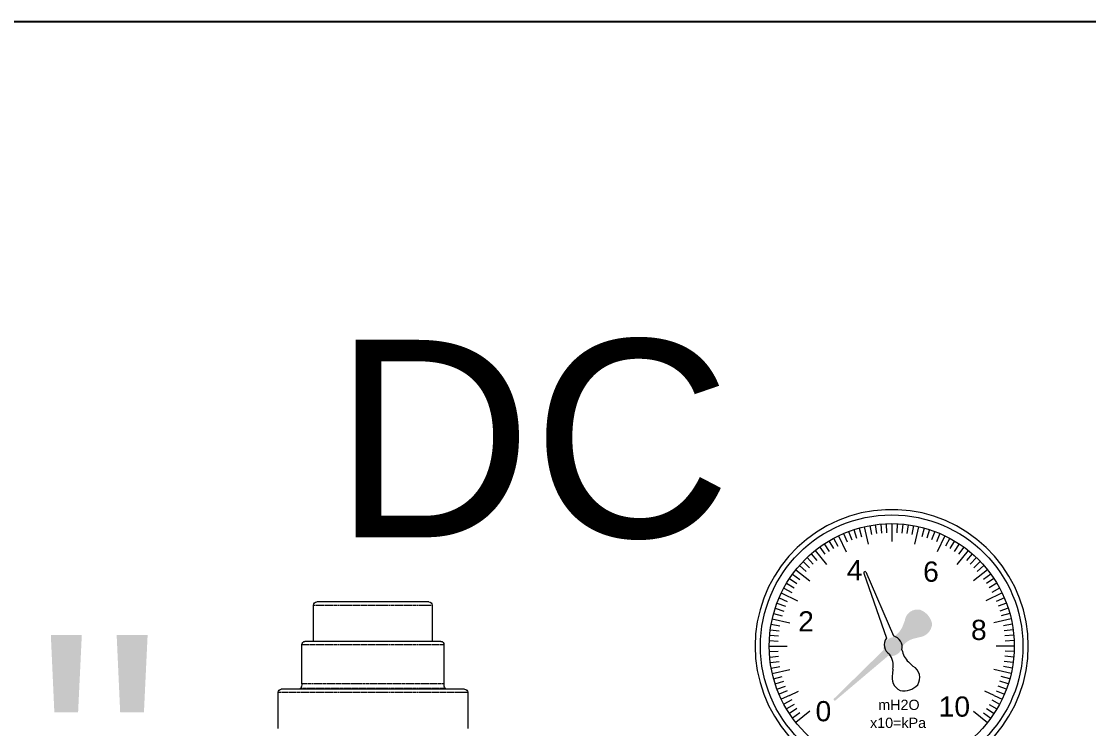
# Model space of a CAD drawing. Extents: x -6531732 to 89637, y -8915 to 32458.
# Drawn here: x 10455 to 10995, y 31431 to 31789 of the extents above; entities that cross this region are included whole.
import ezdxf

# ---------------------------------------------------------------- set-up
doc = ezdxf.new("R2010")
doc.units = 0
doc.linetypes.add('PHANTOM', pattern=[2.5, 1.25, -0.25, 0.25, -0.25, 0.25, -0.25])
doc.layers.add('SAN-MC-TEXT', color=7, linetype='Continuous')
doc.layers.add('SAN-MC-VALVE', color=7, linetype='Continuous', lineweight=5)
doc.styles.get("Standard").update_dxf_attribs({"font": 'arial.ttf'})

# ---------------------------------------------------------------- blocks, each defined once
blk = doc.blocks.new('aaaqww')
at = {"color": 7, "linetype": 'PHANTOM', "lineweight": 5}
for p, q in [((-386939.6089383732, 108437.1108803245), (-386819.6089410554, 108437.1108803245)), ((-386925.3112555813, 108434.5325026008), (-386879.6089397143, 108434.5325026008)), ((-386879.6089397143, 108434.5325026008), (-386833.9066238474, 108434.5325026008)), ((-386834.6089379262, 108431.7156764957), (-386924.6089415024, 108431.7156764957)), ((-386924.6089415024, 108406.8810436222), (-386834.6089379262, 108406.8810436222)), ((-386917.1089412044, 108381.8810376617), (-386842.1089382242, 108381.8810376617))]:
    blk.add_line(p, q, dxfattribs=at)
at = {"color": 7, "linetype": 'Continuous', "lineweight": 5}
for p, q in [((-386821.6089413832, 108435.1108762714), (-386937.6089380454, 108435.1108762714)), ((-386836.608938254, 108404.881039569), (-386922.6089411746, 108404.881039569)), ((-386844.108938552, 108379.8810634109), (-386915.1089408766, 108379.8810634109))]:
    blk.add_line(p, q, dxfattribs=at)
for centre, radius, start, end in [((-386937.6089397143, 108437.1108779403), 2, 180, 270), ((-386930.6089397143, 108431.7156657019), 6, 0, 27.99999999938485), ((-386828.6089397143, 108431.7156657019), 5.999999999999996, 152.0000000006152, 180), ((-386821.6089397143, 108437.1108779403), 2.000000000000057, 270, 0), ((-386922.6089397143, 108406.8810491236), 2, 180, 270), ((-386836.6089397143, 108406.8810491236), 2.000000000000028, 270, 0), ((-386915.1089397143, 108381.8810491236), 2, 180, 270), ((-386844.1089397143, 108381.8810491236), 2, 270, 0)]:
    blk.add_arc(centre, radius, start, end, dxfattribs=at)
for points in [[(-386939.6089383732, 108460.1108822318), (-386939.6089383732, 108437.1108803245)], [(-386819.6089410554, 108437.1108803245), (-386819.6089410554, 108460.1108822318)], [(-386925.618785746, 108435.1108762714), (-386925.3112555813, 108434.5325026008)], [(-386833.9066238474, 108434.5325026008), (-386833.5990936827, 108435.1108762714)], [(-386924.6089415025, 108431.7156764957), (-386924.6089415025, 108406.8810436221)], [(-386834.6089379262, 108406.8810436221), (-386834.6089379262, 108431.7156764957)], [(-386917.1089412044, 108404.881039569), (-386917.1089412044, 108381.8810376617)], [(-386842.1089382242, 108381.8810376617), (-386842.1089382242, 108404.881039569)]]:
    blk.add_open_spline(points, degree=1, dxfattribs=at)

msp = doc.modelspace()

# ---------------------------------------------------------------- hatches: boundary and pattern name
at = {"layer": 'SAN-MC-VALVE', "lineweight": 5}
h = msp.add_hatch(color=1, dxfattribs=at)
edge = h.paths.add_edge_path()
edge.add_arc((10897.53139068732, 31471.4353824086), 5.955505315338429, 98.35163356997812, 186.7188201893721)
edge.add_line((10891.61678609798, 31470.7386063836), (10866.45262146612, 31446.02991713494))
edge.add_arc((10866.90156800101, 31445.66139354887), 0.5808292187517817, 140.6186916273298, 317.9807901528094)
edge.add_line((10867.33307783852, 31445.27259824382), (10894.03303091075, 31467.84548179413))
edge.add_arc((10895.4418867583, 31473.32065727147), 5.653531761010452, 255.5698678086464, 348.5336551737311)
edge.add_arc((10909.37810172686, 31466.85633852197), 9.9501271260383, 101.13210162882962, 147.5393128187405, ccw=False)
edge.add_line((10907.45701340387, 31476.6192504629), (10909.58309033197, 31477.19176160339))
edge.add_arc((10908.90860115538, 31484.51859021144), 7.357808992478273, 275.2596790204545, 355.2628590405948)
edge.add_arc((10906.82338809023, 31482.12916488344), 9.58495558168273, 10.71324867650361, 69.22131717704511)
edge.add_arc((10908.76968798587, 31484.84038651971), 6.417210999048554, 76.90383773214947, 172.4916163666246)
edge.add_line((10902.40749975095, 31485.67893155435), (10901.19974166049, 31482.54802805771))
edge.add_arc((10890.01760867784, 31487.68017158894), 12.30361716720923, 302.710224159159, 335.3468050629443, ccw=False)

# ---------------------------------------------------------------- linework, layer by layer
at = {"layer": 'SAN-MC-TEXT'}
msp.add_lwpolyline([(8975.474475155805, 31789.13829842167), (11478.61007941816, 31789.13829842167, -0.414213562373095), (11545.27674546394, 31722.47163241314)], format="xyb", dxfattribs=at)
at = {"layer": 'SAN-MC-VALVE', "lineweight": 5}
for p, q in [((10871.37251426825, 31529.75110226827), (10873.1525355334, 31525.58653542823)), ((10873.95652314076, 31530.78762267301), (10875.54790956328, 31526.54738893317)), ((10876.58443351636, 31531.70716826389), (10877.98398015449, 31527.39980688835)), ((10879.25095294962, 31532.5078871991), (10880.45584117422, 31528.14207261013)), ((10883.97077818761, 31524.33767679198), (10881.95071158359, 31533.18816688428)), ((10884.67827228258, 31533.74663740447), (10885.4869613553, 31529.29039293485)), ((10887.42814210603, 31534.18217401536), (10888.03608832309, 31529.69413500795)), ((10890.19478348443, 31534.49389961133), (10890.6007623429, 31529.98310435148)), ((10892.97262442658, 31534.68118642973), (10893.17581852326, 31530.15671909372)), ((10895.75607088754, 31534.74365730821), (10895.75607088754, 31525.66556036057)), ((10898.5395173485, 31534.68118642973), (10898.33632317731, 31530.15671909372)), ((10901.31735829065, 31534.49389961133), (10900.91137935767, 31529.98310435148)), ((10904.08399959454, 31534.18217401536), (10903.47605337748, 31529.69413500795)), ((10906.833869418, 31533.74663740447), (10906.02518034527, 31529.29039293485)), ((10907.54136358747, 31524.33767679198), (10909.56143019149, 31533.18816688428)), ((10912.26118875096, 31532.5078871991), (10911.05630052636, 31528.14207261013)), ((10914.92770818422, 31531.70716826389), (10913.52816162059, 31527.39980688835)), ((10917.55561855981, 31530.78762267301), (10915.9642322118, 31526.54738893317)), ((10920.13962750683, 31529.75110226827), (10918.35960616717, 31525.58653542823)), ((10861.57802460143, 31524.48046260098), (10864.07305230746, 31520.70065713072)), ((10863.93542957852, 31525.96171831763), (10866.25836466799, 31522.07377986567)), ((10866.35691707382, 31527.33571795332), (10868.50308140168, 31523.3474763255)), ((10868.83761060784, 31528.59969439967), (10872.77644922385, 31520.42061169217)), ((10922.67453109274, 31528.59969439967), (10918.73569247672, 31520.42061169217)), ((10925.15522462675, 31527.33571795332), (10923.00906029889, 31523.3474763255)), ((10927.57671219656, 31525.96171831763), (10925.25377703259, 31522.07377986567)), ((10929.93411709914, 31524.48046260098), (10927.43908939311, 31520.70065713072)), ((10854.93707751284, 31519.42403285815), (10857.91690019319, 31516.01335126957)), ((10857.07431358645, 31521.20832505221), (10862.73441438923, 31514.110783055)), ((10859.28944965253, 31522.89493382028), (10861.95154537806, 31519.23087338502)), ((10934.43782811413, 31521.20832505221), (10928.77772731135, 31514.110783055)), ((10932.22269204805, 31522.89493382028), (10929.56059632251, 31519.23087338502)), ((10936.57506418774, 31519.42403285815), (10933.59524150739, 31516.01335126957)), ((10849.03497365663, 31513.52192901125), (10852.44565529177, 31510.54210623311)), ((10850.91335584769, 31515.57696110154), (10854.18691394279, 31512.44711916479)), ((10852.88204533408, 31517.54565062518), (10856.01188731739, 31514.27209260924)), ((10938.6300963665, 31517.54565062518), (10935.50025438318, 31514.27209260924)), ((10940.59878585288, 31515.57696110154), (10937.32522775779, 31512.44711916479)), ((10942.47716804395, 31513.52192901125), (10939.0664864088, 31510.54210623311)), ((10845.56407270381, 31509.16955687156), (10849.22813308785, 31506.50746113206)), ((10847.25068149516, 31511.38469291436), (10854.34822340855, 31505.72459204639)), ((10881.63474192271, 31509.71834838907), (10893.06173754284, 31476.6752502467)), ((10882.65858796785, 31510.26650395761), (10896.63148266623, 31477.88575780629)), ((10944.26146035442, 31511.38469291436), (10937.16391829202, 31505.72459204639)), ((10945.94806899676, 31509.16955687156), (10942.28400861273, 31506.50746113206)), ((10842.49728826234, 31504.5235769642), (10846.38522659788, 31502.20064187473)), ((10843.97854385326, 31506.88098193663), (10847.7583493794, 31504.38595420732)), ((10947.53359784732, 31506.88098193663), (10943.75379232118, 31504.38595420732)), ((10949.01485358724, 31504.5235769642), (10945.1269151027, 31502.20064187473)), ((10839.85931207786, 31499.62139592557), (10848.03839479933, 31495.68255728627)), ((10841.12328847299, 31502.1020894363), (10845.1115301753, 31499.95592509913)), ((10951.65282962272, 31499.62139592557), (10943.47374690125, 31495.68255728627)), ((10950.38885322759, 31502.1020894363), (10946.40061152527, 31499.95592509913)), ((10836.7518382276, 31491.87457296582), (10841.05919962177, 31490.47502642548)), ((10837.67138374398, 31494.50248331348), (10841.91161756763, 31492.91109695616)), ((10838.70790419528, 31497.08649225118), (10842.87247111449, 31495.30647095809)), ((10952.80423750529, 31497.08649225118), (10948.63967058608, 31495.30647095809)), ((10953.8407579566, 31494.50248331348), (10949.60052413294, 31492.91109695616)), ((10954.76030347297, 31491.87457296582), (10950.45294215331, 31490.47502642548)), ((10835.27083960721, 31486.50829496844), (10844.12132976005, 31484.48822836442)), ((10835.95111933896, 31489.20805353722), (10840.31693396518, 31488.00316525674)), ((10956.24130209336, 31486.50829496844), (10947.39081201503, 31484.48822836442)), ((10955.56102236161, 31489.20805353722), (10951.19520788441, 31488.00316525674)), ((10834.27683254132, 31481.03086432027), (10838.76487148354, 31480.42291813115)), ((10834.71236911962, 31483.78073424151), (10839.1686135287, 31482.97204510825)), ((10956.79977258096, 31483.78073424151), (10952.34352817187, 31482.97204510825)), ((10957.23530930827, 31481.03086432027), (10952.74727021704, 31480.42291813115)), ((10833.96510688016, 31478.26422305828), (10838.4759021307, 31477.85824412065)), ((10957.54703482041, 31478.26422305828), (10953.03623956988, 31477.85824412065)), ((10833.71534918795, 31472.70293563189), (10842.79344615886, 31472.70293563189)), ((10833.77781999657, 31475.48638208354), (10838.30228736052, 31475.28318801945)), ((10957.79679251263, 31472.70293563189), (10948.71869554171, 31472.70293563189)), ((10957.73432170401, 31475.48638208354), (10953.20985434005, 31475.28318801945)), ((10833.77781999657, 31469.91948917093), (10838.30228736052, 31470.12268323968)), ((10833.96510688016, 31467.14164822879), (10838.4759021307, 31467.54762713848)), ((10834.27683254132, 31464.3750069668), (10838.76487148354, 31464.98295315592)), ((10957.23530930827, 31464.3750069668), (10952.74727021704, 31464.98295315592)), ((10957.54703482041, 31467.14164822879), (10953.03623956988, 31467.54762713848)), ((10957.73432170401, 31469.91948917093), (10953.20985434005, 31470.12268323968)), ((10834.71236911962, 31461.62513701761), (10839.1686135287, 31462.43382615088)), ((10835.27083960721, 31458.89757631863), (10844.12132976005, 31460.91764292265)), ((10896.40490656147, 31460.99068643576), (10896.17228952596, 31458.80119758709)), ((10904.19108127603, 31464.68924518725), (10906.6758768017, 31462.433801238)), ((10956.24130209336, 31458.89757631863), (10947.39081201503, 31460.91764292265)), ((10956.79977258096, 31461.62513701761), (10952.34352817187, 31462.43382615088)), ((10835.95111933896, 31456.19781774985), (10840.31693396518, 31457.40270600239)), ((10836.7518382276, 31453.53129829331), (10841.05919962177, 31454.93084483365)), ((10954.76030347297, 31453.53129829331), (10950.45294215331, 31454.93084483365)), ((10955.56102236161, 31456.19781774985), (10951.19520788441, 31457.40270600239)), ((10837.67138374398, 31450.90338797359), (10841.91161756763, 31452.49477430763)), ((10842.87247111449, 31450.09940033363), (10838.70790419528, 31448.31937903589)), ((10843.94714524398, 31447.73435214119), (10848.52857274363, 31449.94230670439)), ((10947.5649964566, 31447.73435214119), (10942.98356903145, 31449.94230670439)), ((10948.63967058608, 31450.09940033363), (10952.80423750529, 31448.31937903589)), ((10953.8407579566, 31450.90338797359), (10949.60052413294, 31452.49477430763)), ((10843.94714524398, 31447.73435214119), (10839.86378890822, 31445.77518099504)), ((10845.1095410938, 31445.45364286801), (10841.12207648704, 31443.30603431495)), ((10846.37980317125, 31443.21430870382), (10842.49397066781, 31440.88784768297)), ((10945.13233867834, 31443.21430870382), (10949.01817103276, 31440.88784768297)), ((10946.40260060677, 31445.45364286801), (10950.39006521354, 31443.30603431495)), ((10947.5649964566, 31447.73435214119), (10951.64835279236, 31445.77518099504)), ((10847.6946970577, 31441.11655739652), (10843.93973303387, 31438.58375810603)), ((10849.22813308785, 31438.89841012242), (10845.56407270381, 31436.23631438757)), ((10854.33728014479, 31439.69500640923), (10847.25068149516, 31434.02117837271)), ((10937.17486155579, 31439.69500640923), (10944.26146035442, 31434.02117837271)), ((10942.28400861273, 31438.89841012242), (10945.94806899676, 31436.23631438757)), ((10943.81744464288, 31441.11655739652), (10947.57240874121, 31438.58375810603))]:
    msp.add_line(p, q, dxfattribs=at)
msp.add_lwpolyline([(10947.84931918034, 31427.19043518001), (10951.71931621978, 31432.04325789636), (10955.13873000989, 31437.22344844653), (10958.08002961228, 31442.68929897392), (10960.51953335652, 31448.39680162775), (10962.43759964952, 31454.30000301035), (10963.81878559837, 31460.35137394028), (10964.65197068999, 31466.5021924307), (10964.93044634709, 31472.70293563189), (10964.65197068999, 31478.90367885636), (10963.81878559837, 31485.05449731419), (10962.43759964952, 31491.10586827671), (10960.51953335652, 31497.00906963138), (10958.08002961228, 31502.7165723178), (10955.13873000989, 31508.1824228126), (10951.71931621978, 31513.36261336277), (10947.84931918034, 31518.21543608377), (10943.5598980392, 31522.70181893422), (10938.88558847258, 31526.78564013498), (10933.86402552376, 31530.43401922616), (10928.53563969383, 31533.61758159058), (10922.94333202193, 31536.31069502378), (10917.13212852726, 31538.49167618485), (10911.14881751487, 31540.14296506582), (10905.04157324681, 31541.25126652004), (10898.85956746886, 31541.80765710822), (10892.65257423172, 31541.80765710822), (10886.47056860278, 31541.25126652004), (10880.3633241857, 31540.14296506582), (10874.38001317332, 31538.49167618485), (10868.56880967865, 31536.31069502378), (10862.97650208125, 31533.61758159058), (10857.64811617682, 31530.43401922616), (10852.6265533025, 31526.78564013498), (10847.95224373588, 31522.70181893422), (10843.66282252023, 31518.21543608377), (10839.7928255553, 31513.36261336277), (10836.37341169069, 31508.1824228126), (10833.4321121628, 31502.7165723178), (10830.99260841856, 31497.00906963138), (10829.07454205105, 31491.10586827671), (10827.6933561022, 31485.05449731419), (10826.86017108509, 31478.90367885636), (10826.58169535348, 31472.70293563189), (10826.86017108509, 31466.5021924307), (10827.6933561022, 31460.35137394028), (10829.07454205105, 31454.30000301035), (10830.99260841856, 31448.39680162775), (10833.4321121628, 31442.68929897392), (10836.37341169069, 31437.22344844653), (10839.7928255553, 31432.04325789636), (10843.66282252023, 31427.19043518001)], dxfattribs=at)
for radius in [66.470045810688, 62.04072168085218]:
    msp.add_circle((10895.75607088754, 31472.70293563189), radius, dxfattribs=at)
for centre, radius, start, end in [((10882.22992574224, 31509.83691139663), 0.6068781151516965, 45.06210777205501, 191.2660733201439), ((10897.6605930681, 31473.38694540834), 5.653531761010457, 144.4342164739039, 237.3980048126202), ((10895.14871430943, 31472.11779095283), 5.955505315338437, 347.2159821496903, 75.58316984415914), ((10913.0100048835, 31473.26861473317), 12.30361716720923, 191.5745727076178, 224.2111548127556), ((10886.60605122695, 31462.719114875), 9.950127126038309, 349.9964508241687, 36.40366171593529), ((10903.59968086133, 31456.80196175868), 6.417210999048558, 325.7681864336066, 61.3559659929833), ((10903.24944314906, 31456.78842577203), 7.357808992478281, 164.1240280661681, 244.1272083039226), ((10901.77263637433, 31459.59493762398), 9.584955581682733, 259.5775975889252, 318.0856668195778)]:
    msp.add_arc(centre, radius, start, end, dxfattribs=at)

# ---------------------------------------------------------------- block references
at = {"xscale": -0.8, "yscale": 0.8, "zscale": 0.8, "rotation": 180}
msp.add_blockref('aaaqww', (320136.7354172298, 118199.0024844745, 4731.769763824341), dxfattribs=at)

# ---------------------------------------------------------------- texts
at = {"layer": 'SAN-MC-TEXT', "attachment_point": 3}
for s, insert, char_height, width in [('DC', (10814.58308416557, 31627.84212784936, 1427.282663186685), 100, 628.7659017247548), ("CR{\\A1;4\\H1.00002x;''}", (10527.77005194615, 31478.40477029756), 125, 851.044711425485)]:
    msp.add_mtext(s, dxfattribs=dict(at, insert=insert, char_height=char_height, width=width))
at = {"layer": 'SAN-MC-VALVE', "lineweight": 5, "attachment_point": 1}
for s, insert, char_height, width in [('{\\fArial|b0|i0|c0|p34;4}', (10873.01151943753, 31516.28393351151), 10.226160893952, 27.18803831472784), ('{\\fArial|b0|i0|c0|p34;6}', (10911.6672019417, 31515.5647690413), 10.226160893952, 27.18803831472784), ('{\\fArial|b0|i0|c0|p34;2}', (10848.40175238798, 31490.3741047909), 10.226160893952, 27.18803831472784), ('{\\fArial|b0|i0|c0|p34;8}', (10935.90673012087, 31486.05529646905), 10.226160893952, 27.18803831472784), ('{\\fArial|b0|i0|c0|p34;0}', (10857.19980975041, 31444.88137329048), 10.226160893952, 27.18803831472784), ('{\\fArial|b0|i0|c0|p34;mH2O}', (10888.95855238089, 31445.5747379973), 5.183999999999999, 23.2108416), ('{\\fArial|b0|i0|c0|p34;10}', (10919.54002482245, 31447.21456463034), 10.226160893952, 27.18803831472784), ('{\\fArial|b0|i0|c0|p34;x10=kPa}', (10884.79842861543, 31436.45920392176), 5.183999999999999, 23.2108416)]:
    msp.add_mtext(s, dxfattribs=dict(at, insert=insert, char_height=char_height, width=width))

doc.saveas('drawing.dxf')
